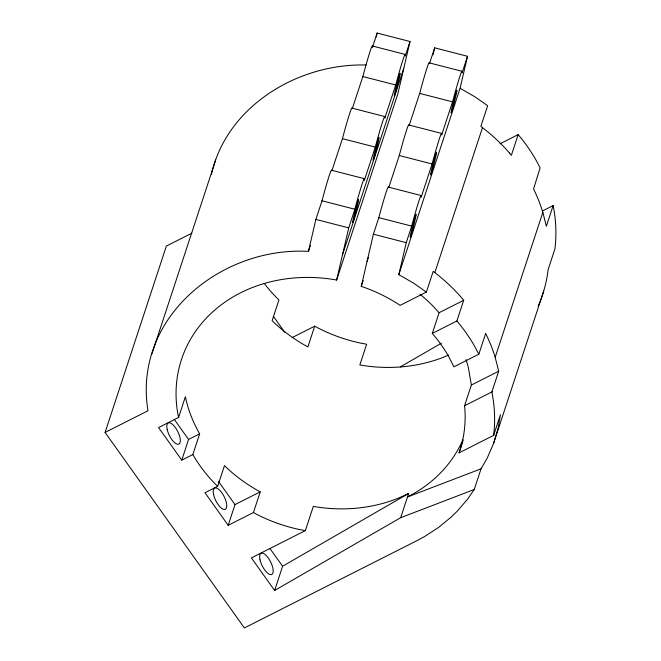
<?xml version="1.0" encoding="UTF-8"?>
<svg xmlns="http://www.w3.org/2000/svg" width="661" height="661" viewBox="0 0 661 661"><rect width="100%" height="100%" fill="white"/><g stroke="black" fill="none" stroke-linecap="round" stroke-linejoin="round"><path stroke-width="0.99" d="M463.072 440.631L459.048 452.868L493.627 435.376C495.428 420.933 494.742 406.201 491.875 391.94L498.683 371.226L495.18 357.304A176.313 151.286 18.2 0 0 485.885 333.945L485.645 333.499L478.837 354.205L453.892 366.822L448.645 356.469A146.445 125.664 18.2 0 0 436.574 338.589L432.286 333.425L439.094 312.719L463.708 300.268L461.874 298.053A176.313 151.286 18.2 0 0 435.963 273.472L433.195 271.374L426.378 292.088L400.112 305.374L397.955 303.928A146.445 125.664 18.2 0 0 363.715 287.205L361.261 286.395L373.382 234.217L378.827 217.651A41.032 1.619 -75.6 0 1 388.437 187.517M493.627 435.376L500.435 414.67L498.047 428.435L493.527 443.614L487.19 458.147L481.043 468.806L474.234 489.512L467.624 499.105L457.082 511.341L451.24 517.034L438.507 527.478L424.478 536.592L417.025 540.615L244.372 627.95L105.091 432.443L147.981 410.745C132.77 317.966 220.848 246.429 308.447 251.395L315.875 219.427L322.056 200.622M376.225 37.049L377.15 33.05L410.018 41.503L397.897 93.68L336.614 280.057L334.086 279.586A146.445 125.664 18.2 0 0 178.09 415.141L178.594 417.43L158.549 427.568L181.767 460.147L192.847 454.545L199.655 433.831L199.358 433.335A146.445 125.664 18.2 0 1 186.361 401.095L185.402 396.716L178.594 417.43M336.614 280.057L348.735 227.88L354.866 209.24A41.032 1.619 -75.6 0 1 364.393 180.246L375.291 147.114A41.032 1.619 -75.6 0 1 384.826 118.121L395.716 84.988A41.032 1.619 -75.6 0 1 405.251 55.995L410.018 41.503M433.029 54.871L434.665 47.84L467.525 56.292L460.097 88.26L398.823 274.629L413.745 283.247L426.378 292.088M398.823 274.629L406.251 242.67L411.696 226.103A41.032 1.619 -75.6 0 1 421.222 197.11L432.12 163.978A41.032 1.619 -75.6 0 1 441.655 134.984L452.545 101.852A41.032 1.619 -75.6 0 1 462.08 72.859L467.525 56.292M211.396 174.388C226.872 105.702 298.541 63.192 366.095 65.009M105.091 432.443L166.365 246.066L191.921 233.143M151.98 353.709L215.75 159.813M181.767 460.147L188.575 439.441L199.655 433.831M217.667 486.314L224.476 465.608L226.351 467.467A146.445 125.664 18.2 0 0 256.542 489.826L260.244 491.842L253.436 512.548L228.194 525.313L204.976 492.734L217.667 486.314L214.271 482.968A146.445 125.664 18.2 0 1 196.234 460.163L192.847 454.545M331.855 170.819L342.431 138.661A41.032 1.619 -75.6 0 1 352.032 108.528M352.28 108.693L362.856 76.536A41.032 1.619 -75.6 0 1 372.383 47.542M372.705 46.576L377.15 33.05M308.447 251.395L310.381 245.504M228.194 525.313L235.002 504.607L260.244 491.842M448.745 355.04A146.445 125.664 18.2 0 1 361.575 365.26L359.84 364.938L366.648 344.232L360.873 343.158A146.445 125.664 18.2 0 1 317.701 327.806L314.71 326.17L307.902 346.885L304.209 344.86A146.445 125.664 18.2 0 1 274.009 322.502L272.134 320.651L278.942 299.937L275.546 296.591A146.445 125.664 18.2 0 1 264.226 283.395M342.439 254.989L403.714 68.612M388.685 187.683L399.261 155.525A41.032 1.619 -75.6 0 1 408.862 125.392M409.109 125.557L419.685 93.399A41.032 1.619 -75.6 0 1 429.286 63.266M429.534 63.431L434.665 47.84M367.086 261.326L368.375 257.402M361.261 286.395L363.203 280.512M274.621 590.488L282.586 566.254L408.655 493.445L400.69 517.67L274.621 590.488L251.411 557.901L305.365 530.609L313.339 506.376L315.074 506.698A146.445 125.664 18.2 0 0 408.655 493.445M434.831 272.588L482.489 127.631L480.853 126.416L487.661 105.71L475.019 96.87L460.097 88.26M432.286 333.425L456.9 320.973L463.708 300.268M542.218 211.09L553.15 205.563L546.341 226.269L542.846 212.346A176.33 151.303 18.2 0 0 533.559 188.98L540.12 167.828L536.377 160.739A176.313 151.286 18.2 0 0 521.942 139.165L518.174 134.604L511.366 155.31L509.532 153.088M459.048 452.868L460.634 448.067A146.445 125.664 18.2 0 0 464.857 408.754L464.551 405.755L471.359 385.049L468.451 368.012A146.445 125.664 18.2 0 0 466.005 359.518M495.18 357.304L542.846 212.346M493.527 443.614L543.681 291.137M400.269 366.929L441.399 343.175M499.939 143.825L518.174 134.604M292.179 337.573L314.71 326.17M471.359 385.049L498.683 371.226M464.551 405.755L492.453 391.643M481.043 468.806L407.498 496.965A146.445 125.664 18.2 0 0 462.931 439.714M400.69 517.67L474.234 489.512M305.365 530.609L299.598 529.527A146.445 125.664 18.2 0 1 256.427 514.184L253.436 512.548M372.341 45.981L405.21 54.433M429.171 62.845L462.039 71.289M362.856 76.536L395.716 84.988M419.685 93.399L452.545 101.852M351.916 108.107L384.776 116.559M408.746 124.97L441.606 133.415M342.431 138.661L375.291 147.114M399.261 155.525L432.12 163.978M331.492 170.232L364.351 178.685M388.321 187.096L421.181 195.54M354.866 209.24L321.998 200.787A41.032 1.619 -75.6 0 1 331.607 170.654M378.827 217.651L411.696 226.103M315.875 219.427L348.735 227.88M373.382 234.217L406.251 242.67M482.489 127.631L483.629 128.515A176.33 151.303 18.2 0 1 509.548 153.079M439.094 312.719L433.732 306.844A146.445 125.664 18.2 0 0 420.041 294.261M456.9 320.973L460.659 325.543A176.313 151.286 18.2 0 1 475.094 347.116L478.837 354.205M273.398 316.379L284.709 332.26M270.085 548.713L282.586 566.254M174.289 419.388L188.575 439.441M218.337 481.216L235.002 504.607M553.15 205.563C556.017 219.824 556.702 234.556 554.901 248.999L548.093 269.713L547.267 275.695A176.33 151.303 18.2 0 1 538.244 306.018M260.037 559.867A11.881 4.635 63.2 0 0 271.58 574.533A11.881 4.635 63.2 0 0 267.639 557.116A11.881 4.635 63.2 0 0 260.037 559.867M213.61 494.701A11.881 4.635 63.2 0 0 225.153 509.367A11.881 4.635 63.2 0 0 221.204 491.949A11.881 4.635 63.2 0 0 213.61 494.701M167.183 429.526A11.881 4.635 63.2 0 0 178.726 444.192A11.881 4.635 63.2 0 0 174.777 426.783A11.881 4.635 63.2 0 0 167.183 429.526M395.989 90.929A11.881 0.471 -75.6 0 0 400.161 73.206A11.881 0.471 -75.6 0 0 395.402 89.97A11.881 0.471 -75.6 0 0 395.989 90.929M374.886 155.128A11.881 0.471 -75.6 0 0 379.05 137.397A11.881 0.471 -75.6 0 0 374.291 154.17A11.881 0.471 -75.6 0 0 374.886 155.128M354.461 217.246A11.881 0.471 -75.6 0 0 358.626 199.523A11.881 0.471 -75.6 0 0 353.866 216.296A11.881 0.471 -75.6 0 0 354.461 217.246M452.818 107.793A11.881 0.471 -75.6 0 0 456.991 90.061A11.881 0.471 -75.6 0 0 452.231 106.834A11.881 0.471 -75.6 0 0 452.818 107.793M432.393 169.918A11.881 0.471 -75.6 0 0 436.557 152.187A11.881 0.471 -75.6 0 0 431.807 168.96A11.881 0.471 -75.6 0 0 432.393 169.918M411.968 232.044A11.881 0.471 -75.6 0 0 416.133 214.313A11.881 0.471 -75.6 0 0 411.373 231.086A11.881 0.471 -75.6 0 0 411.968 232.044"/></g></svg>
